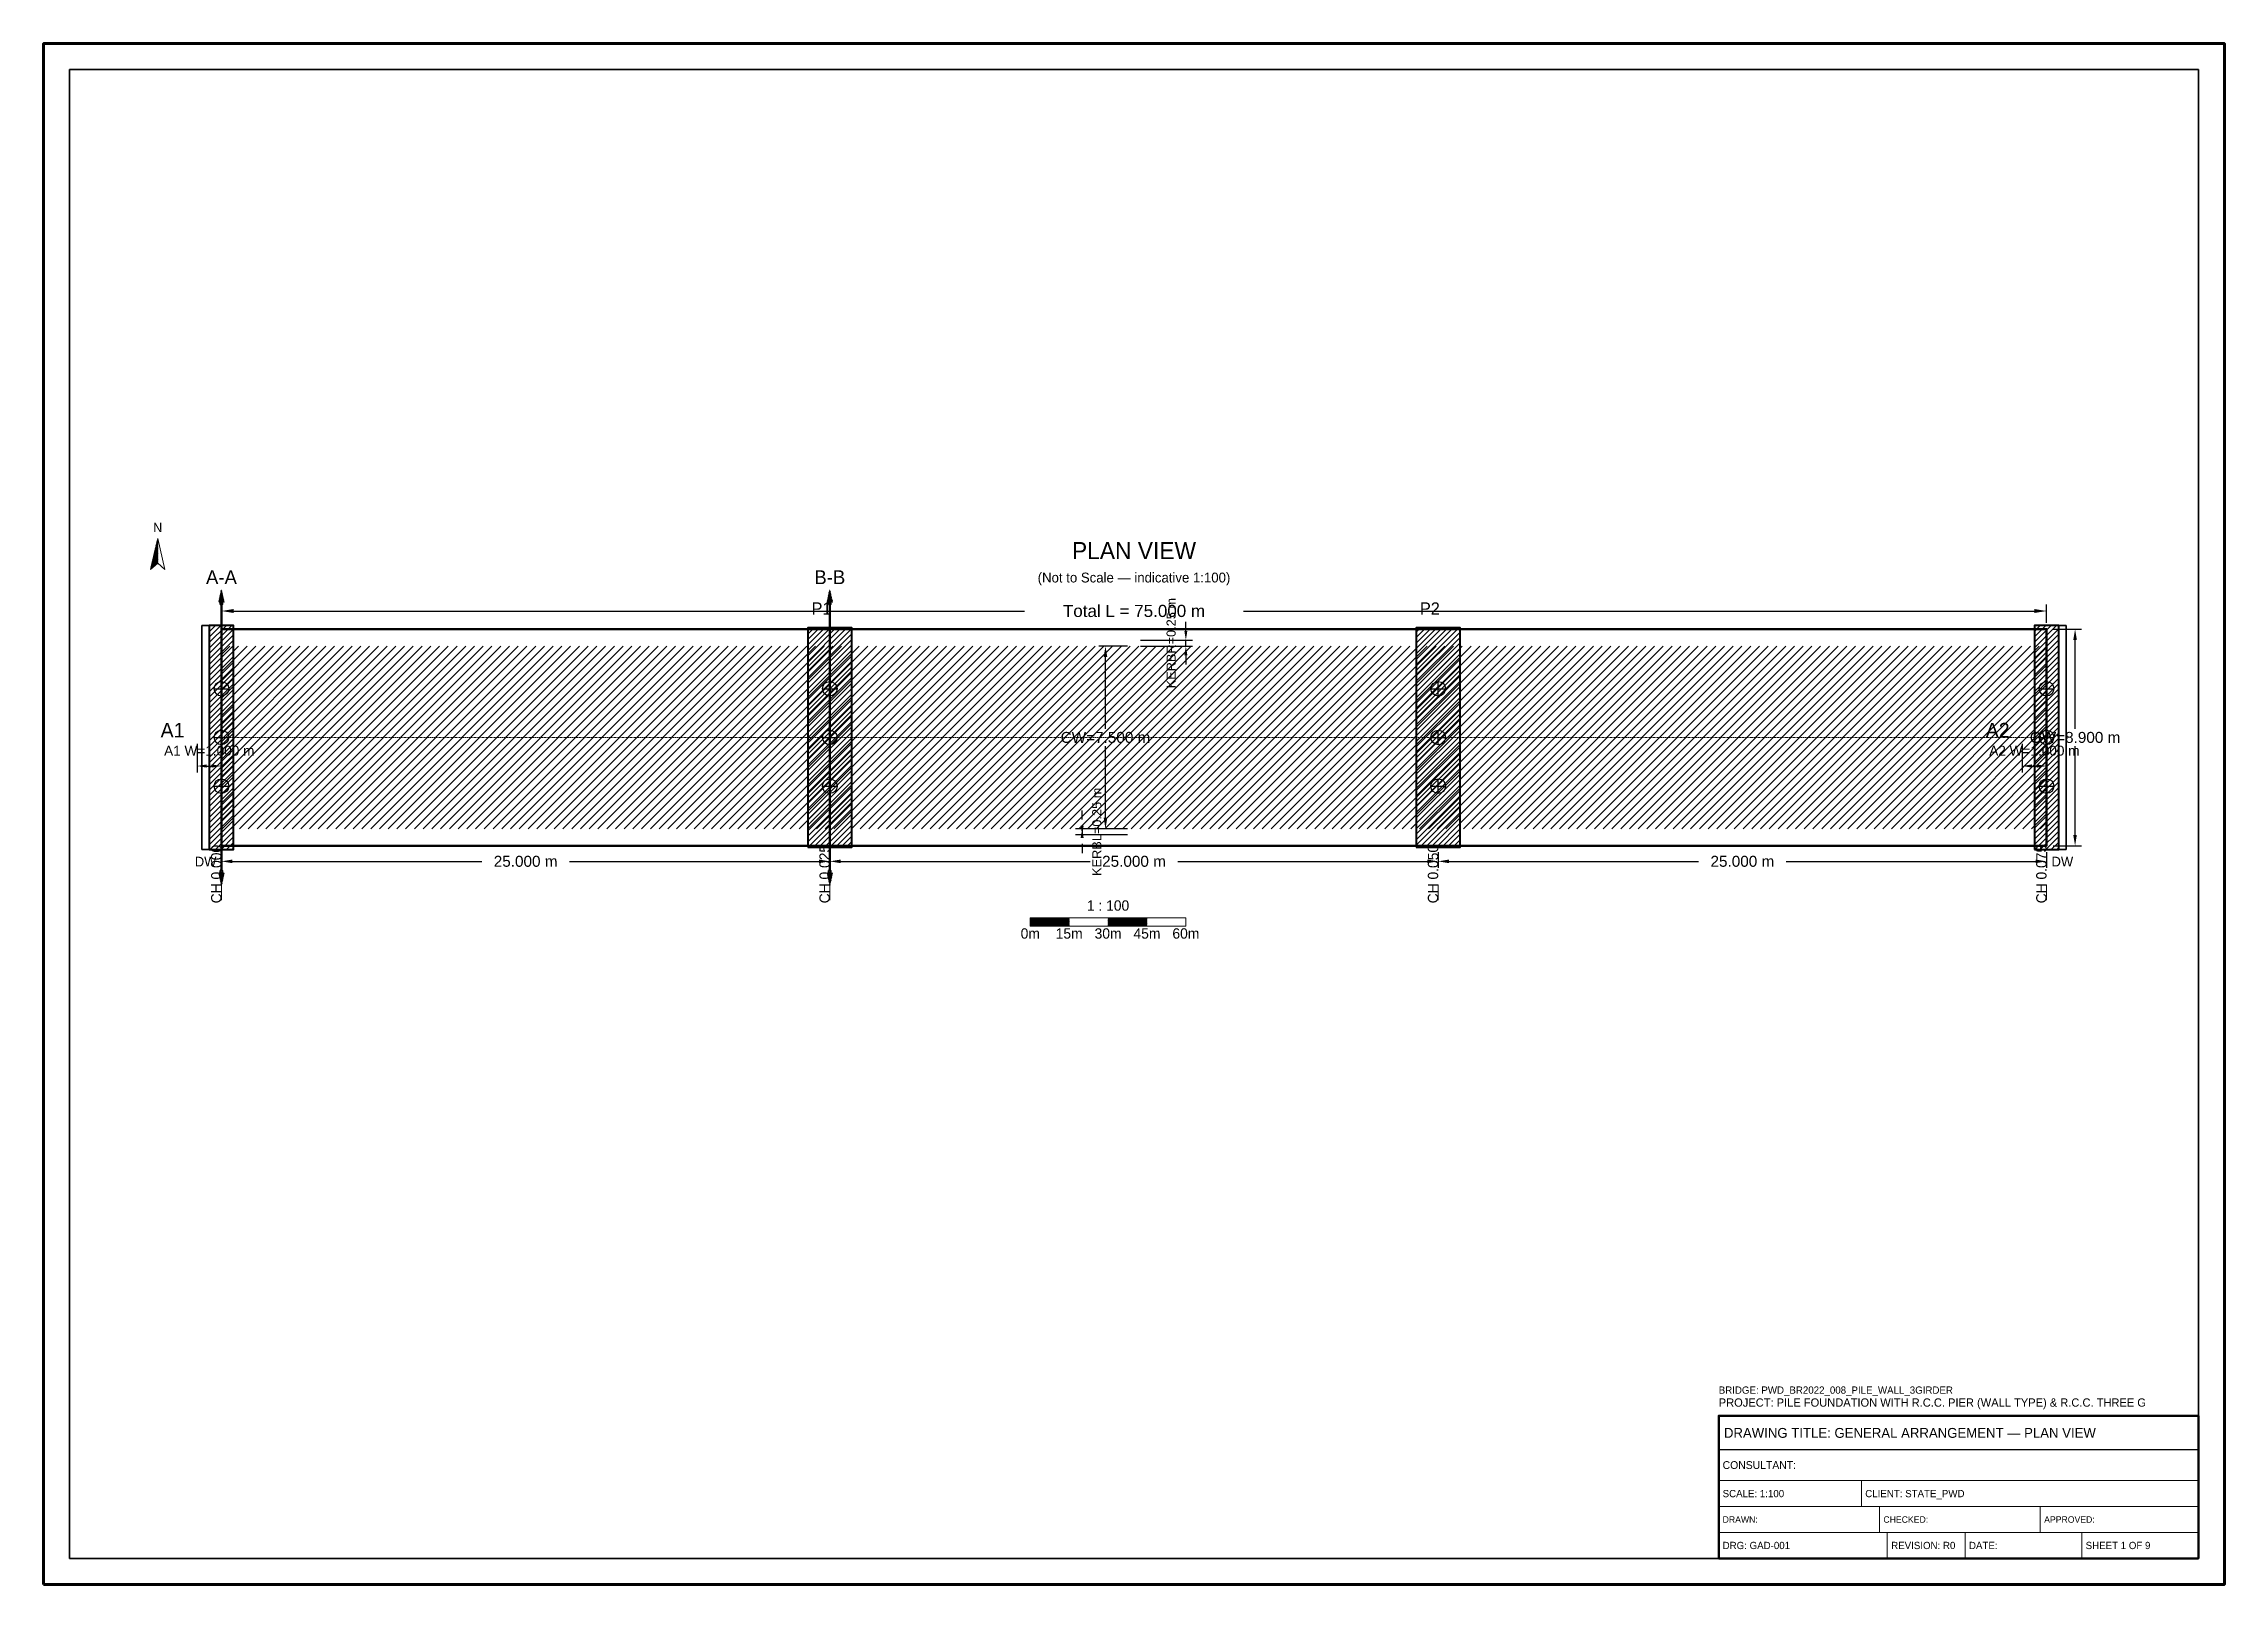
# Model space of a CAD drawing. Header units: metres. Extents: x 0 to 841, y 0 to 594.
import ezdxf
from ezdxf.enums import TextEntityAlignment as Align

# ---------------------------------------------------------------- set-up
doc = ezdxf.new("R2010")
doc.units = ezdxf.units.M
doc.linetypes.add('CENTER', pattern=[1.5, 0.75, -0.25, 0.25, -0.25])
doc.linetypes.add('DASHED', pattern=[0.5, 0.375, -0.125])
for name, color, linetype, lineweight in [('BORDER-INNER', 7, 'Continuous', 35), ('BORDER-OUTER', 7, 'Continuous', 70), ('CIVIL-CHAINAGE', 7, 'Continuous', 18), ('DIM-CHAINAGE', 3, 'Continuous', 18), ('DIM-LINEAR', 3, 'Continuous', 18), ('STRUC-CENTRE', 6, 'CENTER', 18), ('STRUC-HATCHING', 8, 'Continuous', 18), ('STRUC-OUTLINE', 1, 'Continuous', 50), ('STRUC-SECTION', 2, 'Continuous', 35), ('SUB-ABUT', 3, 'Continuous', 35), ('SUB-BEARING', 5, 'Continuous', 25), ('SUB-DIRT-WALL', 3, 'Continuous', 35), ('SUB-PIER', 2, 'Continuous', 35), ('SUPER-DECK', 2, 'Continuous', 50), ('SYM-NORTHARROW', 7, 'Continuous', 18), ('SYM-SCALE', 7, 'Continuous', 13), ('TEXT-GENERAL', 7, 'Continuous', 18), ('TEXT-HEADER', 7, 'Continuous', 25), ('TEXT-SPEC', 7, 'Continuous', 13), ('TEXT-TITLE', 7, 'Continuous', 25), ('TITLEBLK-BOX', 7, 'Continuous', 50), ('TITLEBLK-TEXT', 7, 'Continuous', 18)]:
    doc.layers.add(name, color=color, linetype=linetype, lineweight=lineweight)
doc.styles.add('BRIDGE_STD', font='Arial.ttf')
doc.dimstyles.new('pmb100', dxfattribs={"dimtxt": 2.5, "dimasz": 0.9375, "dimexe": 2.5, "dimexo": 2.5, "dimtad": 0, "dimtih": 1, "dimdec": 0, "dimtxsty": 'BRIDGE_STD', "dimcen": 2.5, "dimazin": 3, "dimtfac": 1, "dimtmove": 0, "dimatfit": 3})

msp = doc.modelspace()

# ---------------------------------------------------------------- hatches: boundary and pattern name
at = {"layer": 'STRUC-HATCHING'}
h = msp.add_hatch(dxfattribs=at)
h.set_pattern_fill('ANSI31', scale=0.750764)
h.paths.add_polyline_path([(68.58, 291.31), (772.42, 291.31), (772.42, 361.69), (68.58, 361.69)])
at = {"layer": 'STRUC-SECTION'}
h = msp.add_hatch(dxfattribs=at)
h.set_pattern_fill('SOLID')
h.paths.add_polyline_path([(67.53, 378.71), (69.63, 378.71), (68.58, 383.51)])
h = msp.add_hatch(dxfattribs=at)
h.set_pattern_fill('SOLID')
h.paths.add_polyline_path([(302.14, 378.71), (304.24, 378.71), (303.19, 383.51)])
h = msp.add_hatch(dxfattribs=at)
h.set_pattern_fill('SOLID')
h.paths.add_polyline_path([(67.53, 274.29), (69.63, 274.29), (68.58, 269.49)])
h = msp.add_hatch(dxfattribs=at)
h.set_pattern_fill('SOLID')
h.paths.add_polyline_path([(302.14, 274.29), (304.24, 274.29), (303.19, 269.49)])
at = {"layer": 'SUB-ABUT'}
h = msp.add_hatch(dxfattribs=at)
h.set_pattern_fill('ANSI31', scale=0.469227)
h.paths.add_polyline_path([(63.89, 283.33), (73.27, 283.33), (73.27, 369.67), (63.89, 369.67)])
h = msp.add_hatch(dxfattribs=at)
h.set_pattern_fill('ANSI31', scale=0.469227)
h.paths.add_polyline_path([(767.73, 283.33), (777.11, 283.33), (777.11, 369.67), (767.73, 369.67)])
at = {"layer": 'SUB-PIER'}
h = msp.add_hatch(dxfattribs=at)
h.set_pattern_fill('ANSI31', scale=0.469227)
h.paths.add_polyline_path([(294.75, 284.27), (311.64, 284.27), (311.64, 368.73), (294.75, 368.73)])
h = msp.add_hatch(dxfattribs=at)
h.set_pattern_fill('ANSI31', scale=0.469227)
h.paths.add_polyline_path([(529.36, 284.27), (546.25, 284.27), (546.25, 368.73), (529.36, 368.73)])
at = {"layer": 'SYM-NORTHARROW'}
h = msp.add_hatch(dxfattribs=at)
h.set_pattern_fill('SOLID')
h.paths.add_polyline_path([(44, 403.26), (41.2, 391.26), (44, 393.66)])
at = {"layer": 'SYM-SCALE'}
h = msp.add_hatch(dxfattribs=at)
h.set_pattern_fill('SOLID')
h.paths.add_polyline_path([(380.5, 253.74), (395.5, 253.74), (395.5, 256.93), (380.5, 256.93)])
h = msp.add_hatch(dxfattribs=at)
h.set_pattern_fill('SOLID')
h.paths.add_polyline_path([(410.5, 253.74), (425.5, 253.74), (425.5, 256.93), (410.5, 256.93)])

# ---------------------------------------------------------------- linework, layer by layer
at = {"layer": 'BORDER-INNER'}
msp.add_lwpolyline([(10, 10), (831, 10), (831, 584), (10, 584), (10, 10)], dxfattribs=at)
at = {"layer": 'BORDER-OUTER'}
msp.add_lwpolyline([(0, 0), (841, 0), (841, 594), (0, 594), (0, 0)], dxfattribs=at)
at = {"layer": 'CIVIL-CHAINAGE'}
for p, q in [((68.58, 269.74), (68.58, 263.76)), ((303.19, 269.74), (303.19, 263.76)), ((537.81, 269.74), (537.81, 263.76)), ((772.42, 269.74), (772.42, 263.76))]:
    msp.add_line(p, q, dxfattribs=at)
at = {"layer": 'STRUC-CENTRE'}
msp.add_line((68.58, 326.5), (772.42, 326.5), dxfattribs=at)
at = {"layer": 'STRUC-OUTLINE', "lineweight": 50}
msp.add_lwpolyline([(68.58, 284.74), (68.58, 368.26), (772.42, 368.26), (772.42, 284.74), (68.58, 284.74)], dxfattribs=at)
at = {"layer": 'STRUC-SECTION', "color": 1, "linetype": 'DASHED', "lineweight": 50}
for p, q in [((68.58, 378.26), (68.58, 274.74)), ((303.19, 378.26), (303.19, 274.74))]:
    msp.add_line(p, q, dxfattribs=at)
at = {"layer": 'STRUC-SECTION', "color": 1}
for points in [[(68.13, 377.81), (69.03, 377.81), (69.03, 378.71), (68.13, 378.71), (68.13, 377.81)], [(302.74, 377.81), (303.64, 377.81), (303.64, 378.71), (302.74, 378.71), (302.74, 377.81)], [(68.13, 274.29), (69.03, 274.29), (69.03, 275.19), (68.13, 275.19), (68.13, 274.29)], [(302.74, 274.29), (303.64, 274.29), (303.64, 275.19), (302.74, 275.19), (302.74, 274.29)]]:
    msp.add_lwpolyline(points, dxfattribs=at)
at = {"layer": 'SUB-ABUT', "lineweight": 40}
for points in [[(63.89, 283.33), (73.27, 283.33), (73.27, 369.67), (63.89, 369.67), (63.89, 283.33)], [(767.73, 283.33), (777.11, 283.33), (777.11, 369.67), (767.73, 369.67), (767.73, 283.33)]]:
    msp.add_lwpolyline(points, dxfattribs=at)
at = {"layer": 'SUB-BEARING'}
for p, q in [((65.76, 345.27), (71.39, 345.27)), ((68.58, 342.45), (68.58, 348.08)), ((300.38, 345.27), (306.01, 345.27)), ((303.19, 342.45), (303.19, 348.08)), ((534.99, 345.27), (540.62, 345.27)), ((537.81, 342.45), (537.81, 348.08)), ((769.61, 345.27), (775.24, 345.27)), ((772.42, 342.45), (772.42, 348.08)), ((68.58, 323.68), (68.58, 329.32)), ((303.19, 323.68), (303.19, 329.32)), ((537.81, 323.68), (537.81, 329.32)), ((772.42, 323.68), (772.42, 329.32)), ((65.76, 326.5), (71.39, 326.5)), ((300.38, 326.5), (306.01, 326.5)), ((534.99, 326.5), (540.62, 326.5)), ((769.61, 326.5), (775.24, 326.5)), ((65.76, 307.73), (71.39, 307.73)), ((68.58, 304.92), (68.58, 310.55)), ((300.38, 307.73), (306.01, 307.73)), ((303.19, 304.92), (303.19, 310.55)), ((534.99, 307.73), (540.62, 307.73)), ((537.81, 304.92), (537.81, 310.55)), ((769.61, 307.73), (775.24, 307.73)), ((772.42, 304.92), (772.42, 310.55))]:
    msp.add_line(p, q, dxfattribs=at)
for centre in [(68.58, 345.27), (303.19, 345.27), (537.81, 345.27), (772.42, 345.27), (68.58, 326.5), (303.19, 326.5), (537.81, 326.5), (772.42, 326.5), (68.58, 307.73), (303.19, 307.73), (537.81, 307.73), (772.42, 307.73)]:
    msp.add_circle(centre, 2.82, dxfattribs=at)
at = {"layer": 'SUB-DIRT-WALL', "lineweight": 35}
for points in [[(61.07, 283.33), (63.89, 283.33), (63.89, 369.67), (61.07, 369.67), (61.07, 283.33)], [(777.11, 283.33), (779.93, 283.33), (779.93, 369.67), (777.11, 369.67), (777.11, 283.33)]]:
    msp.add_lwpolyline(points, dxfattribs=at)
at = {"layer": 'SUB-PIER', "lineweight": 40}
for points in [[(294.75, 284.27), (311.64, 284.27), (311.64, 368.73), (294.75, 368.73), (294.75, 284.27)], [(529.36, 284.27), (546.25, 284.27), (546.25, 368.73), (529.36, 368.73), (529.36, 284.27)]]:
    msp.add_lwpolyline(points, dxfattribs=at)
at = {"layer": 'SUPER-DECK', "lineweight": 30}
msp.add_lwpolyline([(68.58, 284.74), (68.58, 368.26), (772.42, 368.26), (772.42, 284.74), (68.58, 284.74)], dxfattribs=at)
at = {"layer": 'SYM-NORTHARROW'}
msp.add_lwpolyline([(44, 403.26), (41.2, 391.26), (44, 393.66), (46.8, 391.26), (44, 403.26)], dxfattribs=at)
at = {"layer": 'SYM-SCALE'}
msp.add_lwpolyline([(380.5, 253.74), (440.5, 253.74), (440.5, 256.93), (380.5, 256.93), (380.5, 253.74)], dxfattribs=at)
at = {"layer": 'TITLEBLK-BOX', "lineweight": 50}
msp.add_lwpolyline([(646, 10), (831, 10), (831, 65), (646, 65), (646, 10)], dxfattribs=at)
at = {"layer": 'TITLEBLK-BOX', "lineweight": 30}
msp.add_lwpolyline([(646, 52), (831, 52), (831, 65), (646, 65), (646, 52)], dxfattribs=at)
at = {"layer": 'TITLEBLK-BOX', "lineweight": 18}
for points in [[(646, 40), (831, 40), (831, 52), (646, 52), (646, 40)], [(646, 30), (701, 30), (701, 40), (646, 40), (646, 30)], [(701, 30), (831, 30), (831, 40), (701, 40), (701, 30)], [(646, 20), (708, 20), (708, 30), (646, 30), (646, 20)], [(708, 20), (770, 20), (770, 30), (708, 30), (708, 20)], [(770, 20), (831, 20), (831, 30), (770, 30), (770, 20)], [(646, 10), (711, 10), (711, 20), (646, 20), (646, 10)], [(711, 10), (741, 10), (741, 20), (711, 20), (711, 10)], [(741, 10), (786, 10), (786, 20), (741, 20), (741, 10)], [(786, 10), (831, 10), (831, 20), (786, 20), (786, 10)]]:
    msp.add_lwpolyline(points, dxfattribs=at)

# ---------------------------------------------------------------- texts
at = {"layer": 'DIM-CHAINAGE'}
for s, p in [('CH 0.000', (68.58, 262.56)), ('CH 0.025', (303.19, 262.56)), ('CH 0.050', (537.81, 262.56)), ('CH 0.075', (772.42, 262.56))]:
    msp.add_text(s, height=3.988, rotation=90, dxfattribs=at).set_placement(p)
at = {"layer": 'SYM-NORTHARROW'}
msp.add_text('N', height=3.6, dxfattribs=at).set_placement((44, 405.66), align=Align.CENTER)
at = {"layer": 'TEXT-GENERAL'}
for s, height, p in [('P1', 4.692, (296.15, 373.89)), ('P2', 4.692, (530.77, 373.89)), ('A1', 5.631, (45.12, 326.5)), ('A2', 5.631, (748.96, 326.5))]:
    msp.add_text(s, height=height, dxfattribs=at).set_placement(p)
for s, p in [('1 : 100', (410.5, 259.72)), ('0m', (380.5, 248.95)), ('15m', (395.5, 248.95)), ('30m', (410.5, 248.95)), ('45m', (425.5, 248.95)), ('60m', (440.5, 248.95))]:
    msp.add_text(s, height=3.988, dxfattribs=at).set_placement(p, align=Align.CENTER)
at = {"layer": 'TEXT-HEADER'}
msp.add_text('PLAN VIEW', height=6.569, dxfattribs=at).set_placement((420.5, 395.26), align=Align.CENTER)
at = {"layer": 'TEXT-HEADER', "color": 1}
for s, p in [('A-A', (68.58, 385.61)), ('B-B', (303.19, 385.61))]:
    msp.add_text(s, height=5.349, dxfattribs=at).set_placement(p, align=Align.CENTER)
at = {"layer": 'TEXT-SPEC', "color": 8}
msp.add_text('(Not to Scale — indicative 1:100)', height=3.8007, dxfattribs=at).set_placement((420.5, 386.26), align=Align.CENTER)
at = {"layer": 'TEXT-SPEC'}
for p in [(62.48, 276.76), (778.52, 276.76)]:
    msp.add_text('DW', height=3.754, dxfattribs=at).set_placement(p, align=Align.CENTER)
at = {"layer": 'TEXT-TITLE'}
for s, height, p in [('PROJECT: PILE FOUNDATION WITH R.C.C. PIER (WALL TYPE) & R.C.C. THREE G', 3.2, (646, 68.5)), ('DRAWING TITLE: GENERAL ARRANGEMENT — PLAN VIEW', 3.8, (648, 56.5))]:
    msp.add_text(s, height=height, dxfattribs=at).set_placement(p)
at = {"layer": 'TITLEBLK-TEXT'}
for s, height, p in [('BRIDGE: PWD_BR2022_008_PILE_WALL_3GIRDER', 2.8, (646, 73.5)), ('CONSULTANT: ', 3, (647.5, 44.5)), ('SCALE: 1:100', 2.8, (647.5, 33.6)), ('CLIENT: STATE_PWD', 2.8, (702.5, 33.6)), ('DRAWN: ', 2.5, (647.5, 23.75)), ('CHECKED: ', 2.5, (709.5, 23.75)), ('APPROVED: ', 2.5, (771.5, 23.75)), ('DRG: GAD-001', 2.8, (647.5, 13.6)), ('REVISION: R0', 2.8, (712.5, 13.6)), ('DATE: ', 2.8, (742.5, 13.6)), ('SHEET 1 OF 9', 2.8, (787.5, 13.6))]:
    msp.add_text(s, height=height, dxfattribs=at).set_placement(p)

# ---------------------------------------------------------------- dimensions: what is measured, and where the dimension line sits
at = {"layer": 'DIM-LINEAR'}
for base, p1, p2, text, override in [((68.58, 375.26), (68.58, 368.26), (772.42, 368.26), 'Total L = 75.000 m', {"dimtxt": 4.692273, "dimasz": 4.692273, "dimgap": 1.876909, "dimclrt": 3}), ((59.19, 315.5), (59.19, 326.5), (68.58, 326.5), 'A1 W=1.000 m', {"dimtxt": 3.753818, "dimasz": 3.753818, "dimgap": 1.501527, "dimclrt": 3}), ((763.04, 315.5), (763.04, 326.5), (772.42, 326.5), 'A2 W=1.000 m', {"dimtxt": 3.753818, "dimasz": 3.753818, "dimgap": 1.501527, "dimclrt": 3}), ((68.58, 278.74), (68.58, 284.74), (303.19, 284.74), '25.000 m', {"dimtxt": 4.223045, "dimasz": 4.223045, "dimgap": 1.689218, "dimclrt": 3}), ((303.19, 278.74), (303.19, 284.74), (537.81, 284.74), '25.000 m', {"dimtxt": 4.223045, "dimasz": 4.223045, "dimgap": 1.689218, "dimclrt": 3}), ((537.81, 278.74), (537.81, 284.74), (772.42, 284.74), '25.000 m', {"dimtxt": 4.223045, "dimasz": 4.223045, "dimgap": 1.689218, "dimclrt": 3})]:
    msp.add_linear_dim(base=base, p1=p1, p2=p2, text=text, dimstyle='pmb100', override=override, dxfattribs=at).render()
for base, p1, p2, text, override in [((440.5, 361.69), (420.5, 361.69), (420.5, 364.04), 'KERBR=0.25 m', {"dimtxt": 3.519205, "dimasz": 3.519205, "dimgap": 1.407682, "dimclrt": 3}), ((409.5, 291.31), (420.5, 291.31), (420.5, 361.69), 'CW=7.500 m', {"dimtxt": 4.223045, "dimasz": 4.223045, "dimgap": 1.689218, "dimclrt": 3}), ((783.42, 284.74), (772.42, 284.74), (772.42, 368.26), 'OW=8.900 m', {"dimtxt": 4.223045, "dimasz": 4.223045, "dimgap": 1.689218, "dimclrt": 3}), ((400.5, 291.31), (420.5, 291.31), (420.5, 288.96), 'KERBL=0.25 m', {"dimtxt": 3.519205, "dimasz": 3.519205, "dimgap": 1.407682, "dimclrt": 3})]:
    msp.add_linear_dim(base=base, p1=p1, p2=p2, angle=90, text=text, dimstyle='pmb100', override=override, dxfattribs=at).render()

doc.saveas('drawing.dxf')
